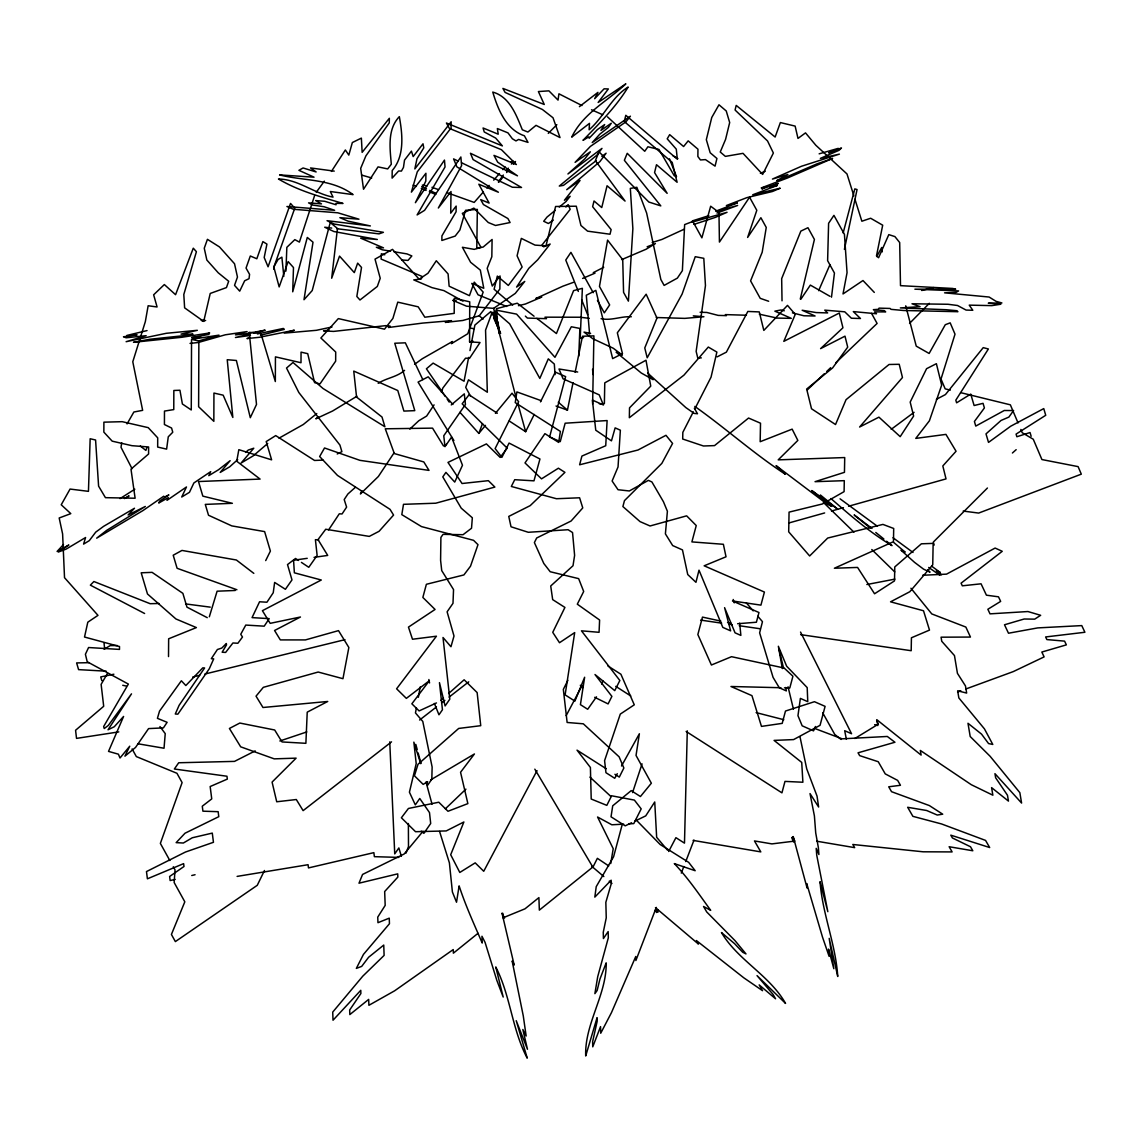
<?xml version="1.0" encoding="UTF-8"?>
<svg xmlns="http://www.w3.org/2000/svg" width="1142" height="1142" viewBox="0 0 1142 1142"><rect width="100%" height="100%" fill="white"/><g stroke="black" fill="none" stroke-linecap="round" stroke-linejoin="round"><path stroke-width="1.5" d="M441.454 392.306L442.796 388.109L465.551 358.16L469.49 358.388L480.04 342.514L469.576 341.886L469.733 301.831L454.259 298.276L454.202 313.365L424.838 317.219L418.186 306.827L397.773 302.145L392.891 318.432L384.511 329.181L338.346 318.589L320.873 337.989L335.705 352.022L335.662 361.143L320.003 383.869L314.578 382.627L307.726 353.677L301.045 352.136L301.003 362.728L275.436 356.861L275.336 381.542L260.833 333.264L249.242 332.336L256.507 404.439L250.298 417.701L236.38 360.487L227.229 359.716L232.84 417.444L223.175 395.175L213.939 393.062L213.84 421.327L198.622 406.738L198.865 341.03L191.542 339.36L191.271 409.978L182.392 403.983L179.936 390.25L173.841 390.478L173.77 409.593L164.477 411.077L164.419 424.51L171.571 428.036L172.77 432.233L168.274 436.786L166.618 449.12L157.667 447.064L157.71 437.829L148.232 427.65L122.208 421.683L103.893 422.169L103.851 432.119L112.187 441.155L131.93 445.68L148.617 446.965L148.588 453.988L130.987 469.134L135.113 498.226L105.435 497.669L98.597 486.149L95.585 439.998L90.161 438.756L88.448 491.345L70.062 489.062L61.225 504.778L70.804 513.629L59.184 517.983L62.61 533.956L64.523 577.695L97.984 615.367L87.806 622.19L84.522 637.036L119.496 646.515L119.496 649.413L88.576 647.528L85.407 654.28L87.22 661.76L128.361 684.072L103.636 726.555L104.236 728.539L108.319 725.441L131.501 693.851L108.033 729.781L114.286 726.726L123.593 716.448L108.533 751.393L118.425 754.191L120.01 758.002L129.745 746.197L124.935 756.161L135.541 747.439L148.574 728.596L163.42 727.882L167.117 722.315L157.425 718.332L159.523 711.123L181.364 680.775L185.832 685.543L202.791 667.842L204.618 667.956L179.123 705.299L175.283 714.007L177.881 714.164L209.314 668.727L213.711 658.848L211.299 658.706L217.394 649.513L221.805 648.056L226.316 643.546L226.516 644.859L222.133 652.225L225.631 652.439L232.911 642.975L237.893 643.26L242.475 637.036L240.748 634.267L245.773 625.074L264.216 626.173L269.212 618.636L252.054 617.622L259.562 601.777L266.942 602.219L273.238 592.741L274.637 582.434L285.4 589.286L291.981 579.908L287.513 564.576L295.535 558.481L298.49 560.451M168.516 656.579L168.645 638.792L196.381 627.586L175.925 618.964L147.489 593.983L141.194 572.799L152.086 572.356L182.877 593.355L186.96 607.144L207.244 617.665M592.627 404.054L593.897 335.862L582.477 336.248L575.14 372.335M687.284 730.851L684.486 843.139L675.921 837.671L668.67 851.489M285.928 271.082L286.842 247.329L294.822 239.634L299.404 242.09L314.678 195.368M578.766 356.076L579.879 328.439L571.328 326.769L554.969 357.318L516.584 314.121L496.27 310.153L497.398 318.575M831.49 297.191L834.445 273.052L827.622 260.676L828.607 223.29L833.931 215.353L844.438 234.367L847.05 272.681L843.024 293.937L862.981 280.532L874.301 292.409M121.723 442.81L121.009 447.307L132.044 468.677M273.852 269.226L274.423 265.758L278.077 259.491L281.874 257.15L283.816 276.321M610.713 863.58L613.225 848.706L597.566 817.015L611.841 824.781L623.66 824.153M416.416 707.726L415.46 712.936L422.783 721.43L432.133 767.053L431.819 779.172L427.622 785.239L426.551 781.913M418.329 697.291L420.242 686.87M468.648 357.403L464.052 381.228L433.118 363.113L426.423 368.795L445.237 396.303M469.962 350.594L474.886 325.085L490.774 311.595L492.188 314.707M556.026 406.01L567.446 410.121L573.041 382.641M844.395 249.37L857.057 189.543L854.816 188.887L843.153 232.968M800.271 299.033L814.417 239.449L807.951 227.715L800.842 231.112L781.67 278.634L782.027 300.817M622.176 824.681L613.597 856.743L596.224 886.649L594.825 897.112L611.141 880.211L611.227 883.822L605.845 902.294L606.245 917.854L603.262 932.286L603.419 938.553L608.158 931.572L608.315 937.839L597.709 976.71L594.882 993.654L597.123 990.542L599.935 979.094L606.188 962.849C606.759 994.711 584.461 1023.774 585.703 1055.979L597.066 1017.665L597.166 1021.276L592.627 1041.718L592.755 1046.843L600.549 1026.615L600.721 1033.239L611.455 1012.64L635.766 956.482L635.88 960.522L656.307 907.419L656.45 912.487L658.292 909.731M209.329 616.78L217.108 591.199L235.266 590.471M632.568 792.577L642.061 763.855M601.763 684.129L602.876 680.818M146.804 447.821L145.891 450.419L140.309 446.051M414.603 364.298L422.255 358.759L452.446 341.501L451.433 343.656L467.735 333.764L483.166 292.124L474.244 282.131L469.448 295.664L449.134 286.214L448.092 273.937L436.301 260.761L427.993 273.238L419.157 279.205L392.491 249.384L375.019 259.134L380.229 278.263L377.317 286.456L359.973 299.989L356.832 296.477L361.529 267.442L357.66 263.131L354.305 272.624L339.531 256.108L331.68 278.234L337.475 228.471L330.238 222.547L312.223 290.539L304 299.718L313.008 242.175L307.298 237.45L292.723 291.81L293.48 267.542L288.141 261.575L279.162 286.928L273.866 267.128L294.764 208.187L290.525 203.447L268.07 266.8L264.187 257.507L266.928 244.102L262.888 241.619L256.822 258.763L250.312 256.008L246.044 268.056L249.57 274.365L249.027 278.677L244.659 280.789L239.706 291.153L234.524 285.357L237.465 277.063L234.524 263.745L219.492 246.943L207.43 239.32L204.261 248.242L206.845 260.033L218.236 272.795L228.685 281.275L226.444 287.584L210.228 293.451L203.719 321.416L184.619 307.855L183.805 294.493L196.41 251.697L193.269 248.185L175.568 294.707L164.348 284.558L153.642 294.807L157.082 306.97L148.146 305.756L145.334 321.63L132.786 361.771L142.65 410.349L133.871 412.005L127.062 423.91M459.983 412.362L478.841 433.418L482.481 423.611M406.024 853.103L408.493 846.493L408.379 823.51M681.303 873.102L683.83 866.507M685.742 861.568L693.979 840.141M818.643 290.668L829.906 264.773M815.474 726.483L813.532 730.866L802.169 725.812L797.958 715.691L800.371 698.39L807.765 701.688L807.194 687.598L786.652 666.2L778.359 646.258L782.341 668.584M361.871 490.889L360.401 493.972L378.359 476.5L394.09 452.803M264.473 870.489L257.264 885.307L175.368 941.593L171.414 934.456L184.818 901.809L174.155 882.523L175.026 869.89L173.299 866.764M265.701 560.594L270.397 551.072L264.616 531.601L231.783 525.891L208.515 515.242L205.289 504.393L232.383 503.308L202.833 496.142L198.494 481.539L260.09 479.083L236.737 461.24L238.835 449.677L271.625 459.841L266.2 441.569L275.722 435.602L314.535 460.454L323.058 460.112M509.261 421.013L525.648 431.69L534.228 414.446M540.466 401.898L555.298 372.106L565.633 376.617L549.602 436.972L560.251 441.626L565.147 423.211L607.116 420.556L605.731 445.723L581.92 456.072L579.608 464.794L637.978 450.019L665.972 435.302L672.567 443.439L661.846 463.381L624.46 500.639L622.89 506.563L640.034 521.608L650.055 525.977L686.642 515.841L696.249 525.548L691.895 541.908L723.371 544.291L726.027 556.782L704.157 565.804L764.412 592.056L760.929 605.132L732.479 600.977L758.973 612.512L756.389 622.233L737.632 623.732M567.86 680.361L563.334 689.383L567.131 722.472L583.319 723.814L619.121 756.832L623.86 767.995L619.307 777.074L614.924 774.29M693.308 411.862L682.83 432.347L682.702 439.028L703.486 445.994L714.535 445.608L748.567 418.043L760.515 423.211L760.172 441.711L792.148 429.135L797.844 440.412L778.216 459.855L844.723 457.557L844.452 472.331L815.045 481.681L844.295 480.668L844.095 491.645L822.411 503.965L789.065 512.13L788.694 531.829L809.649 555.968L827.693 538.053L882.923 524.406L893.701 528.475L893.458 541.693L834.388 568.231L857.571 567.431L874.558 593.769L894.514 580.878L894.771 566.932L921.394 543.806L933.142 543.392L932.743 564.833L909.817 591.727L890.56 601.82L923.507 610.77L929.502 630.098L911.43 637.778L911.188 650.712L800.628 634.638M694.921 408.708L711.038 377.188L716.876 352.079L708.297 347.054L683.972 375.118L629.342 417.701L629.528 407.851L650.754 386.139L645.987 360.23L604.775 382.841L604.375 403.64L599.336 403.811M537.025 770.65L483.737 871.275L475.2 862.867L459.798 872.459L450.69 854.73L463.88 821.983L446.208 830.933L415.531 831.704L401.384 817.772L408.422 808.479L438.785 802.212L447.992 811.263L467.863 803.611L460.554 772.278L474.43 753.963L430.705 779.886M566.175 715.634L581.992 685.757M876.756 256.507L881.71 247.514L882.281 251.854M617.265 773.676L614.724 778.287L605.959 772.706L604.589 760.643L620.292 714.093L634.281 704.814L620.905 674.237L607.872 665.929M621.519 765.997L639.377 733.749L636.037 755.447L651.354 783.212L640.434 796.531L631.198 790.635L612.726 805.795L611.027 816.801L625.216 825.852L631.526 822.782M107.548 673.28L101.124 684.372L103.694 706.284L75.572 730.266L76.528 738.389L118.782 731.894M328.639 529.859L339.288 513.8L342.058 513.971L346.611 507.119L344.199 499.554L347.896 493.986L355.39 487.306M434.06 404.882L426.637 416.059L418.814 420.727L409.821 429.107M800.813 299.304L810.363 285.1L829.977 296.32M63.495 544.534L57.1 551.429L68.848 545.005L58.285 552.086L66.336 549.002L85.579 537.525L83.594 544.106L89.319 540.623L95.728 532.129L103.651 526.319L134.485 508.247L128.132 514.956L145.334 506.463L106.634 530.388L96.67 538.168L143.064 510.503L163.691 496.242L164.534 497.013L168.873 494.943L159.652 501.124L158.752 503.037L168.288 497.627L167.003 500.339L186.474 486.963L181.721 497.013L189.458 492.316L193.869 482.966L210.713 471.632L208.8 475.657L218.536 469.747L230.142 460.669L220.206 472.431L229.77 466.764L237.707 459.598M596.481 696.834L587.687 709.282L580.422 704.643L584.633 677.249L574.897 701.117L565.119 694.878L574.697 632.597L559.494 642.718L552.742 632.34L564.919 607.43L552.671 599.621L550.715 585.989L573.013 565.733L574.612 555.369L572.542 532.543L568.116 529.717L528.303 532.286L511.031 526.79L508.761 516.412L530.216 505.62L564.933 472.36L558.409 468.206L541.522 478.855L525.006 462.924L544.92 433.646L558.681 442.425L560.379 431.419L515.242 402.626L516.883 391.92L541.351 400.728M316.234 192.299L324.342 181.164M331.423 171.414L345.355 149.973L348.81 155.098L352.35 142.536L361.372 138.111L362.142 152.357L389.351 118.283L389.279 122.865L365.883 155.897L360.686 168.345L363.527 189.244L378.045 166.889L387.695 168.916L391.306 164.22C389.964 148.26 387.209 129.317 399.329 116.655C402.526 134.399 404.81 155.926 392.206 170.558L392.106 178.123L398.615 171L401.442 171.057L403.469 167.403L404.525 160.108L411.434 151.129L413.176 156.568L423.011 143.806L423.768 147.875L416.973 158.767L414.832 168.93L451.161 121.766L451.061 127.975L417.273 171.842L411.377 192.141L425.923 173.27L425.809 181.078L415.388 202.691L444.466 160.094L445.037 166.96L417.101 214.939L424.567 210.342L460.868 156.982L461.611 165.619L438.328 208.015L451.019 191.542L450.719 213.169L456.158 206.088L456.086 211.741L441.925 235.88L441.854 240.477L455.187 236.08L459.883 229.985L465.536 210.314L477.356 209.4L476.785 248.428L483.194 247.029L492.088 239.477L491.831 256.736L487.191 268.313L492.288 286.042L500.039 275.964L499.853 289.04L479.24 315.792L462.824 320.474L445.323 322.415L451.504 320.645L422.668 323.086L388.38 327.511L390.064 326.07L385.81 325.641L333.592 331.408L323.529 330.852L328.81 330.081M498.312 181.906L503.337 175.04M506.349 170.929L508.361 168.174M511.373 164.063L513.372 161.308L511.259 161.679M498.868 182.206L503.294 176.682M506.62 172.528L508.847 169.773M513.272 164.248L515.499 161.493M478.841 433.418L485.478 425.381M495.428 413.318L512.03 393.205L518.625 401.727L495.114 448.578L501.895 457.357L509.075 443.067L539.952 458.998L533.985 480.839L514.728 479.697L511.33 486.463L556.454 498.726L579.594 497.784L582.763 507.919L571.071 521.038L536.683 537.982L534.385 542.578L543.806 563.477L550.201 571.728L578.651 578.637L583.69 591.47L577.31 604.175L599.607 620.02L599.065 632.311L581.464 630.827L619.849 680.489L614.767 690.639L594.996 674.522L611.884 696.377L608.101 703.915L594.697 697.305M422.997 831.319L404.154 854.002L362.571 874.444L359.002 883.194L397.716 873.858L397.844 877.085L384.668 891.531L385.182 905.406L377.745 917.112L377.959 922.693L389.251 918.154L389.451 923.735L363.456 954.398L356.347 968.387L361.686 966.403L368.609 957.267L383.741 945.076L384.112 955.397L362.771 976.182L332.722 1012.097L333.021 1020.22L360.772 990.314L360.886 993.526L349.666 1010.013L349.837 1014.581L368.68 999.393L368.895 1005.303L394.632 990.799L453.246 949.559L453.374 953.17L477.998 933.314M483.366 191.927L474.187 202.42L446.579 192.527M486.82 188.002L489.104 185.375M493.701 180.136L499.439 173.584M502.88 169.658L505.178 167.032M565.875 207.002L568.159 204.618L570.186 209.343L541.965 245.073L543.706 246.8L550.159 244.031L537.682 259.819L528.817 268.313L516.598 287.056L524.763 281.417L515.299 293.394L493.644 308.354L466.593 306.199L452.774 300.346L456.172 300.617M909.56 323.386L929.345 303.301M548.274 133.371L556.853 124.692M987.43 488.019L933.299 542.093L934.185 545.062M445.38 808.793L465.907 789.151M807.408 389.836L824.181 373.848M826.765 371.393L830.634 367.71M835.801 362.785L877.099 323.443L871.546 313.393M245.644 452.432L248.285 450.048L253.781 448.206L241.119 463.024L253.196 455.872L267.728 443.481M1012.412 453.003L1016.166 449.663M440.898 700.346L443.481 698.062M448.649 693.494L464.137 679.79L477.142 692.58L480.739 725.684L458.699 728.439L418.001 764.298L414.432 775.775L423.154 784.368L427.679 781.685M451.261 404.925L464.294 393.876L465.451 404.468L443.767 435.744L444.966 446.65L451.575 437.115L462.481 465.251L454.73 482.081L445.922 472.388L442.796 476.899L461.24 508.176L472.331 517.769L471.532 528.246L463.052 534.699L443.025 534.356L440.898 537.425L440.598 560.351L441.726 570.6L453.545 589.586L452.989 603.333L447.107 611.812L454.002 636.008L450.962 646.743L443.01 637.493L449.805 699.161L445.109 705.942L439.456 682.645L442.454 709.767L438.956 714.806L434.388 703.443M555.183 210.399L547.018 217.08L543.706 221.277L548.403 223.504L553.342 220.092M559.266 207.045L566.061 201.477L570.144 196.31L564.419 200.264L580.05 180.465L566.717 189.686L599.964 161.55L606.102 153.228L601.834 156.44M593.298 866.65L539.352 910.117L538.896 897.626L525.006 908.818L502.98 917.825L502.823 913.314M391.535 741.857L303.115 810.634L296.306 799.528L276.721 801.77L272.082 782.084L296.106 758.145L274.251 758.859L240.677 746.825L229.414 728.468L239.82 723.043L274.68 729.995L282.017 741.943L305.885 743.314L307.227 712.151L327.725 701.473L262.974 707.498L256.036 696.163L263.317 687.341L318.175 672.038L342.957 678.691L348.852 647.5L338.503 630.627L305.414 639.92L280.332 639.905L274.565 630.498L300.46 617.008L270.183 623.346L262.417 610.684L321.287 580.008L294.365 572.813L293.565 560.251L307.227 558.324M419.614 720.031L436.458 706.941M442.068 702.573L444.88 700.389M449.092 697.105L468.734 681.831M596.153 160.736L563.463 185.361L559.294 186.06L597.095 154.984L601.977 148.389L567.931 173.969L584.718 158.938L590.357 151.8L575.083 162.364L590.4 146.404L625.916 121.866L630.398 116.184L592.227 142.564L599.793 134.199L608.443 127.347L611.284 123.25L600.949 130.388L604.675 124.549L597.409 129.574L589.158 138.225L588.872 136.84L582.991 140.352C599.079 123.721 615.881 107.191 628.157 87.049C611.327 97.398 603.618 117.312 589.129 129.774L589.486 123.365L571.699 137.14C583.219 113.058 607.544 101.21 625.845 83.851L598.151 102.466L608.343 88.962L604.118 88.805L594.654 98.712L597.951 92.359L579.408 106.649M891.203 429.335L914.071 412.319M318.575 416.944L315.849 418.786L332.593 411.006L356.918 396.245M120.053 498.611L134.813 489.219M125.891 498.069L129.046 495.856L124.449 498.569M854.844 738.503L878.355 724.142L876.613 720.445M316.777 413.547L303.315 424.496L279.019 438.157M378.216 383.327C386.624 377.859 396.831 377.174 404.568 370.379M104.093 649.227L110.203 645.615L117.283 645.544M936.383 399.329L945.448 394.561L983.233 347.639L988.387 348.981L955.825 400.157L956.596 402.812L970.743 394.09L974.112 405.524L983.048 403.34L984.404 407.951L974.412 421.484L975.768 426.08L1004.261 410.492L1013.568 410.563L1008.886 417.073L1001.034 420.47L986.003 433.889L988.515 442.397L1010.699 426.223L1043.759 408.593L1045.729 415.288L1016.08 434.103L1016.865 436.744L1030.041 432.532L1031.155 436.287M446.465 444.409L443.496 445.951L432.561 428.136L385.282 428.792L394.347 453.574L423.81 461.939L428.992 470.39L359.916 460.34L324.528 447.978L319.646 456.543L337.49 475.415L390.036 509.346L393.562 515.071L379.073 531.301L369.28 536.397L325.727 529.246L318.004 539.595L327.711 555.426L314.05 557.353M717.147 356.861L726.369 352.15L747.839 311.452L759.259 311.909L763.827 330.409L787.495 305.385L795.26 314.364L783.812 341.358L839.299 313.036L842.939 327.811L820.598 348.624L844.994 336.162L847.707 347.154L832.646 367.881L806.666 389.051L811.519 408.765L835.53 424.538L846.051 399.671L889.047 364.484L899.211 364.298L902.466 377.531L859.612 427.022L878.94 417.158L900.196 436.658L913.629 416.045L910.188 402.084L926.576 368.695L936.383 363.684L941.665 385.139L929.388 420.827L915.784 438.4L945.933 434.388L956.054 451.247L942.821 465.95L946.019 478.898L848.563 506.234M255.18 750.908L234.524 761.386L178.709 762.756L174.355 769.009L226.958 776.232L227.329 779.101L210.157 786.538L211.741 798.9L202.277 806.209L202.919 811.177L218.151 811.691L218.779 816.673L185.018 833.217L176.154 842.639L183.348 843.024L192.284 837.771L212.284 833.103L213.454 842.296L185.461 852.032L146.476 871.574L147.404 878.812L183.619 863.638L183.99 866.492L169.63 876.485L170.144 880.553L175.126 879.397M337.218 453.974L341.886 451.69L339.931 445.08L298.819 392.491L286.528 368.052L293.009 362.471L323.058 388.523L384.897 426.765L382.013 417.03L356.561 397.059L353.749 371.079L397.787 390.535L403.897 411.091L414.789 410.649L394.761 343.242L405.339 342.828L422.825 379.644M634.681 821.255L645.73 815.873L654.737 801.984L656.65 837.286L667.57 850.205M436.458 702.93L419.114 710.924L411.862 703.8L429.392 680.675L406.352 698.376L396.602 688.783L436.43 636.208L412.49 639.235L408.465 627.115L435.059 609.457L422.854 597.437L426.38 584.29L463.895 574.94L470.518 566.189L477.984 544.663L473.559 540.323L421.484 526.59L401.813 514.642L403.497 504.321L435.744 503.208L494.886 487.077L488.376 480.668L462.053 483.509L447.978 462.41L486.421 443.91L500.153 457.428L507.191 448.135L462.167 403.825L469.005 394.804L497.327 413.247M684.072 229.256L661.989 239.42L652.168 242.518M603.733 267.271L593.312 272.624L594.982 273.166L582.634 278.434M621.662 259.634L646.115 249.227L655.408 243.574L647.129 246.786M760.372 173.299L765.268 171.229M957.567 692.038L960.836 690.824M965.747 689.026L1013.254 671.61L1044.116 656.893L1041.832 652.053L1066.357 644.873L1064.587 641.133L1046.857 639.577L1045.629 636.951L1084.9 632.268L1081.774 625.602L1037.764 627.9L1008.486 633.225L1004.503 624.774L1024.174 619.007L1034.681 619.15L1040.648 615.31L1027.928 611.541L990.014 613.854L987.859 609.271L1000.649 601.391L998.493 596.823L986.417 595.182L981.064 583.805L962.321 585.817L961.079 583.177L1002.248 551.3L995.125 548.06L946.532 574.14L922.622 575.268M573.37 282.374L562.835 286.214L535.883 298.462L541.765 297.048L525.377 304.029L518.454 305.685M716.091 211.056L737.389 202.905L726.383 205.546L746.868 197.637L772.449 191.499L780.214 188.202L752.721 194.782L777.274 185.461L769.836 187.245L778.244 183.391L761.9 188.958L764.469 187.459L761.214 187.93L787.48 177.995L832.604 158.438L817.101 163.806L779.515 179.993L776.774 180.65L787.88 174.526L772.449 179.066L801.441 166.275L839.399 154.127L820.37 158.381L839.084 150.287L841.468 147.975L828.707 152.928L838.271 148.36L819.142 153.827M279.861 740.987L306.813 731.922M693.993 224.389L715.463 217.351L727.054 212.298L691.667 222.262L692.48 220.849L708.839 215.667M717.005 213.083L737.632 205.446L716.12 211.47M198.551 340.973L218.993 335.148L192.87 339.145L200.706 336.904L191.699 337.647L209.057 334.349L206.274 334.249L209.671 332.964L181.706 337.29L133.486 342.3L149.959 339.245L190.114 334.991L192.998 334.163L181.021 334.121L197.338 330.309L166.347 333.293L126.12 341.701L146.147 335.691L126.134 337.775L123.493 336.79L137.083 334.82L126.833 335.448L147.047 330.58M788.737 523.007L824.638 512.944M831.476 511.031L843.438 507.662M469.576 341.886L472.888 341.015M583.591 337.532L580.193 338.432L582.377 288.326L573.584 290.639L556.44 333.55L536.854 318.39M921.737 290.511L933.571 287.556M250.312 333.849L235.452 337.504L250.469 335.42M253.61 333.036L265.172 330.181L245.944 333.75L235.495 334.892L247.086 331.594L225.274 334.806L198.337 342.486L190.043 343.399M250.341 337.718L246.943 338.56L259.334 337.304L294.35 330.224L284.244 333.107L316.391 330.309L331.994 326.983M260.533 335.22L284.329 329.381L283.373 328.439L257.393 333.949M192.727 677.035L199.65 675.336M204.832 674.051L344.97 639.663M191.742 875.514L195.068 874.729M113.872 674.223L100.739 676.906L101.838 680.675M866.864 584.518L894.871 579.137M237.108 876.399L308.069 864.708L308.483 867.92L373.862 852.646L374.376 856.671L398.829 857.399M202.163 321.002L205.631 320.474M701.316 357.874L697.791 358.088L696.149 351.393L705.456 285.557L703.8 258.32L695.25 256.693L682.102 294.094L647.2 357.789L644.773 347.939L656.978 318.061L646.158 294.193L617.337 332.793L622.461 353.606L612.654 358.617L595.838 290.368L586.303 295.236L589.586 333.992M628.728 823.867L633.796 823.596L641.19 808.879L634.395 800.099L611.612 795.788L606.816 805.367L591.213 799.029L590.4 767.453L577.024 750.151L606.188 768.723M201.192 320.374L204.275 320.288M159.038 603.49L150.159 603.704L93.887 581.521L90.361 585.147L144.606 613.497M88.862 662.688L76.628 662.917L78.584 669.626L106.192 671.182M780.9 687.727L730.966 686.499L751.95 695.649L761.471 726.398L782.213 723.371L785.482 711.038L814.446 701.702L825.095 706.356L820.056 725.327L793.59 739.588L774.076 740.401L801.727 762.428L802.883 782.241L784.982 781.399L781.942 792.848L686.128 731.451M784.468 687.812L789.807 687.941L792.919 676.235L784.126 668.013L731.522 656.693L711.409 665.015L697.848 634.538L702.473 617.108L720.859 621.105M700.103 312.251L706.812 312.451L718.175 315.392L726.426 315.635L725.356 314.607L746.425 315.235M631.312 316.762C620.977 316.106 611.484 320.916 601.077 318.704M656.279 317.519L684.8 318.375L703.9 316.734L693.294 315.863M318.632 539.88L315.406 539.681L317.133 555.455L308.783 567.303L301.431 562.406M401.813 259.948L407.98 260.433L411.848 255.951L406.995 253.909L393.833 251.711M334.235 171.114L310.51 167.945L316.134 171.957L303.073 167.974L298.918 170.329L314.036 177.181L279.604 174.912C304.072 181.135 331.48 178.466 353.092 194.625L330.324 191.513L333.021 197.123C314.407 193.569 298.205 179.28 278.477 179.008C298.547 190.985 321.159 196.924 343.028 203.447L335.876 203.376L336.091 204.775L324.699 201.292L315.635 200.564L321.473 203.89L308.554 202.862L312.894 205.075L324.028 206.731L334.635 210.299L286.928 206.502L293.465 209.286L337.861 212.812L358.973 219.193L339.873 217.665L348.11 221.163L370.351 225.93L327.04 220.691L334.335 224.075L383.398 232.326L378.987 233.867L336.976 228.728M331.722 228.086L324.713 227.229L333.878 231.526L377.331 239.492L360.658 238.164L383.498 247.843L376.346 247.272L382.313 249.798L390.535 251.169M589.315 318.347L580.15 317.233L544.977 317.176L546.504 318.661L527.39 318.076L525.363 316.12M963.191 511.074L978.665 513.072L1081.303 474.158L1078.105 466.621L1041.918 459.555L1033.267 439.242L1022.233 432.747L1020.834 429.463M185.589 603.918L210.271 607.144M700.617 620.092L721.673 623.161M728.682 624.174L732.193 624.688M739.217 625.716L760.272 628.771M577.695 372.021L558.98 368.98L563.063 378.801L599.222 394.861L603.419 404.982L592.398 400.085L595.753 430.206L611.455 440.855L615.138 427.879L620.363 430.206L618.036 466.95L612.112 481.01L618.036 489.732L629.328 490.974L648.356 480.368L651.896 481.938L663.445 501.738L667.399 511.259L665.401 533.871L672.667 545.562L682.473 549.916L687.741 574.54L695.949 582.32L699.004 570.172L722.8 627.372L730.623 630.855L724.585 607.658L735.048 632.825L740.872 635.409L739.673 623.161M422.326 185.061L427.122 185.86M816.816 841.226L854.644 847.635L852.831 844.48L923.164 851.804L952.128 851.918L949.145 846.736L972.798 850.761L970.486 846.75L952.428 837.971L950.801 835.159L989.671 847.535L985.56 840.412L941.593 823.967L912.886 816.344L907.676 807.294L926.662 810.506L937.254 815.045L942.707 814.189L929.374 805.581L891.545 791.692L888.719 786.795L900.453 785.282L897.641 780.386L885.25 773.891L878.241 761.728L859.669 755.633L858.042 752.806L894.928 742.257L887.305 736.462L842.111 738.831L814.46 728.368M693.094 840.398L760.8 851.889L754.477 840.94L771.906 843.895L794.875 841.069L792.591 837.1M137.811 743.756L164.034 748.238L165.233 733.635L159.966 726.555M470.433 328.068L473.844 328.725M590.585 333.421L584.019 332.108L592.826 338.746L613.297 348.267L622.361 355.105L616.123 352.207L641.262 373.006L653.138 379.701L648.256 375.104M759.33 314.193L777.16 318.09L791.292 318.347L774.861 311.166L780.971 309.967L784.254 310.795M727.54 622.547L730.88 623.275M122.751 685.286L126.234 686.042M950.315 390.121L945.176 388.851L941.008 379.058L955.012 334.178L950.187 322.858L945.291 324.713L929.131 353.463L916.241 346.14L905.734 305.813M960.608 392.634L1010.356 404.825L1018.036 422.897M792.434 312.865L803.897 315.777L815.074 315.991L802.155 310.253L816.23 312.58L827.636 312.922L824.767 310.153L844.752 311.809L851.404 318.233L860.468 318.504L853.317 311.595L876.499 313.764L874.558 311.894L885.664 311.88L884.293 310.567L873.359 309.682L878.326 309.311L879.026 308.126L890.089 308.454L891.031 309.354L903.593 310.496L957.895 311.695L956.882 310.71L945.819 309.71L900.353 307.912L920.081 306.684L912.001 303.772L948.017 304.272L957.524 305.499L966.075 310.067L972.784 310.267L969.258 305.142L991.784 305.628L1000.82 304.229L988.287 303.215L1001.905 302.958L996.052 301.345L989.115 297.034L944.577 292.837L956.182 292.323L958.581 290.925L914.899 289.183L955.683 289.212L952.699 288.455L900.496 285.657L899.682 242.547L894.914 236.594L888.804 234.624L878.583 257.735L876.471 255.936L882.695 225.202L870.647 218.25L861.867 221.22L854.958 199.279M756.132 712.608L783.769 719.703M874.644 724.67L877.841 725.513L876.87 719.731L921.109 755.076L920.338 750.451L971.328 784.725L992.855 795.189L991.584 787.623L1008.457 801.099L1007.472 795.246L995.638 777.773L994.953 773.662L1021.59 803.069L1019.849 792.662L990.157 756.332L970.2 736.519L967.988 723.286L981.52 734.106L988.572 743.57L992.783 744.441L984.447 728.882L958.852 697.948L957.653 690.796L966.66 693.08L965.461 685.928L957.439 673.352L954.469 655.579L941.765 641.29L941.065 637.179L970.457 637.065L965.846 627.058L931.786 613.925L910.945 588.244M361.657 175.097L371.707 177.966M384.768 254.78L381.371 253.752L381.085 259.063L422.297 276.535L421.198 279.019L413.747 279.904L431.976 287.627L443.924 290.625L462.967 301.16M768.652 301.26L760.229 298.333L750.579 280.861L762.199 252.211L766.253 227.458L760.886 217.722L747.625 237.45L756.803 210.314L749.566 197.209L719.431 242.075L718.96 212.412L710.667 206.217L701.887 237.836L692.837 221.434L684.643 224.603L682.374 270.654L677.363 278.12L664.13 285.414L660.847 279.49L646.629 213.026L636.851 187.288L630.327 188.416L632.868 228.657L628.4 301.131L623.575 292.395L622.733 259.719L607.587 240.12L599.464 286.471L609.642 304.914L604.318 312.851L597.466 300.446M431.976 187.302L438.471 189.629M236.908 589.743L177.096 568.288L173.213 555.226L181.978 550.43L236.38 560.008L253.824 573.37M506.605 306.456L478.041 294.779L471.803 283.387L483.765 288.284L480.339 270.112L470.632 262.317L462.41 247.286L474.258 249.37L480.925 247.329L462.339 213.34L473.873 208.13L488.276 222.519L495.514 225.474L510.089 222.533L507.905 218.536L483.423 204.546L480.725 199.636L489.119 203.062L478.826 184.233L498.383 192.227L456.886 166.86L453.588 158.895L458.356 161.193M413.19 185.118L416.416 186.446M421.255 188.444L426.08 190.443M429.306 191.785L435.744 194.44M581.935 105.535L558.923 93.801L558.038 100.082L548.917 90.846L538.396 91.56L544.263 104.464L502.908 88.419L505.092 92.416L542.379 109.475L553.013 117.769L560.008 137.582L536.026 125.349L527.889 132.044L522.322 129.774C516.27 115.028 509.746 96.813 492.773 92.088C497.883 109.261 506.063 129.603 524.406 135.798L528.004 142.393L518.596 139.452L515.97 140.937L512.373 138.767L507.99 132.886L497.355 128.546L498.226 134.199L483.08 128.004L484.237 131.958L495.671 138.068L502.38 145.905L446.422 123.008L449.377 128.418L501.438 149.702L516.37 164.534L493.972 155.383L497.684 162.164L517.483 175.839L470.447 153.271L473.088 159.58L521.537 187.474L512.401 187.245L461.539 162.735M591.513 109.775L602.69 114.714M421.683 186.603L426.494 188.887M429.706 190.414L436.116 193.455M654.937 910.36L658.049 912.073L655.479 907.647L698.447 944.063L696.392 940.537L743.827 977.837L762.542 990.685L759.173 984.889L775.561 998.779L772.948 994.297L757.032 975.611L785.553 1003.418C769.737 975.382 737.661 960.051 721.458 932.543L734.606 943.677L742.7 952.257L745.983 953.913L734.991 940.608L706.727 911.958L703.543 906.477L710.695 910.345C699.061 894.3 687.998 877.884 674.308 863.595L695.178 870.718L688.655 862.338L660.147 844.495L635.737 819.542M672.852 155.669L677.905 158.581M939.952 575.268L928.689 567.46M615.766 686.356L630.741 695.949M608.729 865.922L597.366 858.327L592.898 867.221L534.827 769.166M694.793 406.424C725.727 428.279 753.649 453.56 785.311 474.23L776.075 465.636L827.393 504.336L831.819 506.406L811.762 490.546L837.628 509.104L820.384 494.986M840.055 498.811L877.242 526.162M892.987 537.725L913.015 552.457M931.615 566.132L940.194 572.442L936.312 570.629L941.522 574.84M872.017 528.418L854.145 514.942L870.375 528.089M534.056 316.22L517.255 303.215L496.37 308.711L496.77 312.094M841.054 739.445L834.745 734.406L822.697 712.779M875.786 532.472L883.894 539.038M886.592 541.237L892.002 545.619C869.976 532.6 850.233 515.342 830.933 498.569M421.227 831.119L423.882 833.332L430.691 823.496L429.492 812.59L419.756 798.486L415.317 804.882L409.421 792.205L416.202 763.613L413.847 742.129L420.727 763.684M893.615 542.364L905.163 552.143L900.981 550.187L914.528 562.335L923.592 569.173L930.031 572.171L927.661 569.815M591.656 866.236L603.847 876.571M609.257 881.153L611.969 883.451M512.701 305.1L494.101 289.254L497.327 276.064L508.333 285.443L522.151 267.014L517.083 255.794L521.323 238.393L535.013 245.102L545.99 245.858L555.597 206.488L576.282 206.202L580.935 225.488L587.588 231.155L610.014 234.224L611.141 229.599L592.627 206.673L594.026 200.978L601.748 207.559L607.073 185.746L625.074 201.078L595.367 160.651L599.036 151.857L648.813 202.02L660.79 205.888L624.36 160.294L627.229 153.314L667.156 193.341L654.566 172.585L656.493 164.719L677.106 182.277L672.195 162.378L624.274 121.537L625.802 115.285L677.32 159.181L676.278 149.145L667.213 138.824L669.669 134.642L683.601 146.533L688.169 140.866L697.962 149.202L697.862 156.483L700.46 159.951L705.471 159.609L715.063 166.132L716.933 158.495L710.181 152.757L706.327 139.681L711.752 117.483L718.975 104.793L726.241 110.974L729.681 122.537L725.584 139.367L720.245 152.014L725.37 156.383L743.014 153.342L762.642 174.426L773.377 153.028L767.552 140.98L735.077 110.032L736.205 105.407L775.133 137.026L780.371 122.565L795.132 126.105L797.987 138.425L805.51 132.886L815.859 145.291L846.993 173.955L853.888 195.896M479.24 315.792L483.066 319.103M558.281 402.198L567.446 410.121M647.657 373.049L685.857 407.594L694.15 413.39L697.491 413.747L694.35 408.236M607.487 116.841L644.745 151.272L647.914 146.776L658.977 149.459L674.223 175.697L676.507 176.625L669.469 158.809M580.293 685.257L582.82 687.612M589.957 777.117L610.927 796.502M823.353 502.352L853.945 532.143M871.789 549.53L894.728 571.885M452.917 404.468L428.179 376.831L418.072 382.099L453.902 440.527M746.254 602.79L753.206 610.884M757.831 616.28L762.471 621.676L759.63 632.839L773.077 677.392L779.315 687.784L786.324 690.896L785.71 687.47M447.221 399.2L449.206 402.098M132.101 748.924L136.341 756.589L176.953 773.291L182.106 782.584L160.365 843.41L169.844 860.54M593.198 292.68L570.929 252.353L565.761 260.048L578.323 291.438M470.618 396.345L465.708 387.352L468.505 379.829L487.334 392.22L485.564 330.124L492.173 312.266L500.339 333.25M504.536 918.125L502.009 913.157L514.185 965.033L512.158 961.064L523.279 1015.923L526.148 1036.008L522.836 1029.499L527.476 1049.27L516.227 1020.677L527.233 1058.149C512.001 1029.599 510.545 995.581 495.756 966.946L503.194 997.052L496.87 980.464L485.079 942.407L481.953 936.254L482.209 943.049C474.087 924.121 465.465 905.42 459.113 885.849L456.529 902.237L452.403 891.988L449.391 862.838L439.57 831.462M800.542 632.068L851.561 733.749L844.695 730.709L846.379 739.317M493.587 317.833L500.653 333.393M791.677 837.529L793.661 842.097L793.233 836.572L807.08 888.019L806.737 883.594L822.54 937.225L829.106 956.339L828.55 949.102L833.831 968.702L829.192 938.367L837.743 976.496C835.716 944.291 822.397 913.771 820.042 881.667L827.836 911.687L816.73 855.187L816.202 848.349L818.9 854.502L818.371 847.664L815.716 832.918L814.403 815.93L810.021 793.576L818.628 807.023L817.03 796.102L806.723 768.866L799.971 736.676M581.621 299.704L587.573 314.578M733.207 599.479L734.235 602.848M401.399 856.329L398.858 847.949L394.732 853.888L389.75 741.9M515.984 397.259L493.858 312.209L499.968 333.264L493.644 308.354M517.968 403.925L525.648 431.69M415.816 744.413L417.215 749.537M418.143 752.949L420.927 763.213M426.023 782.013L432.047 804.225M778.93 648.927L783.483 667.856M788.051 686.799L793.447 709.182M428.864 679.519L429.563 682.959M499.625 333.435L495.357 311.423L509.632 323.786L539.823 378.416L548.303 358.845L554.313 364.055L555.069 374.619M497.841 321.93L499.425 333.721M497.983 322.23L499.197 332.351M104.022 643.174L104.636 648.485M592.555 369.223L593.012 374.519"/></g></svg>
